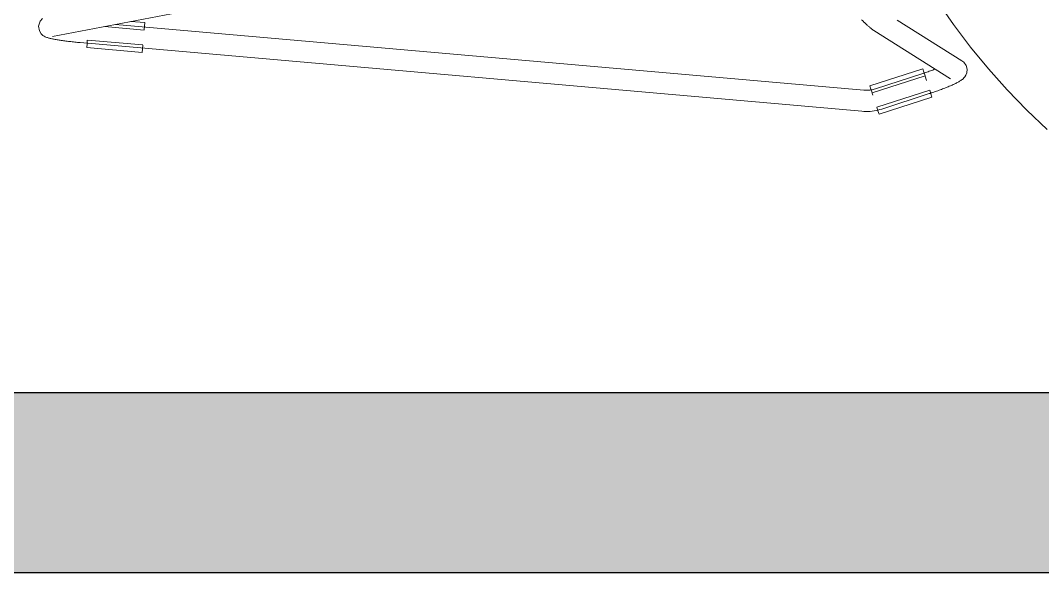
# Model space of a CAD drawing. Header units: millimetres. Extents: x 155927 to 295199, y -4084 to 97293.
# Drawn here: x 226800 to 227380, y 20656 to 20969 of the extents above; entities that cross this region are included whole.
import ezdxf

# ---------------------------------------------------------------- set-up
doc = ezdxf.new("R2010")
doc.units = ezdxf.units.MM
doc.header["$MEASUREMENT"] = 0
for name, color, linetype, lineweight in [('A-WALL-PATT', 7, 'CONTINUOUS', 9), ('I-FURN', 8, 'CONTINUOUS', 9), ('I-WALL', 7, 'CONTINUOUS', 9)]:
    doc.layers.add(name, color=color, linetype=linetype, lineweight=lineweight)

msp = doc.modelspace()

# ---------------------------------------------------------------- hatches: boundary and pattern name
at = {"layer": 'A-WALL-PATT'}
msp.add_hatch(color=256, dxfattribs=at).paths.add_polyline_path([(226452.83, 20655.61), (230379.2, 20655.61), (230378.13, 20757.61), (226452.83, 20757.61)], flags=0)

# ---------------------------------------------------------------- linework, layer by layer
at = {"layer": 'I-FURN'}
for p, q in [((227320.03, 20979.45), (227329.18, 20966.33)), ((226818.12, 20959.61), (226917.41, 20978.42)), ((226811.13, 20968.26), (226810.3, 20965.51)), ((226811.13, 20968.26), (226812.45, 20969.84)), ((226870.48, 20967.47), (226862.58, 20968.16)), ((227277.49, 20968.58), (227277.05, 20968.99)), ((227277.91, 20968.19), (227277.49, 20968.58)), ((227278.32, 20967.81), (227277.91, 20968.19)), ((227278.73, 20967.44), (227278.32, 20967.81)), ((227333.95, 20945.84), (227297.19, 20968.87)), ((226810.3, 20965.51), (226810.78, 20962.75)), ((226810.78, 20962.75), (226811.82, 20961.1)), ((226847.62, 20965.21), (226870.1, 20963.24)), ((227278.34, 20929.14), (226853.99, 20966.42)), ((226870.3, 20965.42), (226870.11, 20963.36)), ((226870.48, 20967.47), (226870.3, 20965.42)), ((227279.12, 20967.09), (227278.73, 20967.44)), ((227279.49, 20966.74), (227279.12, 20967.09)), ((227279.86, 20966.41), (227279.49, 20966.74)), ((227280.21, 20966.1), (227279.86, 20966.41)), ((227280.55, 20965.8), (227280.21, 20966.1)), ((227280.87, 20965.51), (227280.55, 20965.8)), ((227281.18, 20965.24), (227280.87, 20965.51)), ((227281.47, 20964.98), (227281.18, 20965.24)), ((227281.75, 20964.74), (227281.47, 20964.98)), ((227282.02, 20964.51), (227281.75, 20964.74)), ((227282.27, 20964.29), (227282.02, 20964.51)), ((227282.51, 20964.09), (227282.27, 20964.29)), ((227282.74, 20963.9), (227282.51, 20964.09)), ((227282.96, 20963.72), (227282.74, 20963.9)), ((227283.19, 20963.55), (227282.96, 20963.72)), ((227283.42, 20963.37), (227283.19, 20963.55)), ((227283.67, 20963.19), (227283.42, 20963.37)), ((227284, 20962.98), (227283.67, 20963.19)), ((227284, 20962.98), (227327.58, 20935.67)), ((227329.18, 20966.33), (227338.85, 20953.59)), ((226811.82, 20961.1), (226812.73, 20960.24)), ((226812.73, 20960.24), (226813.43, 20959.76)), ((226813.43, 20959.76), (226813.99, 20959.46)), ((226813.99, 20959.46), (226814.47, 20959.24)), ((226814.47, 20959.24), (226814.9, 20959.08)), ((226814.9, 20959.08), (226815.3, 20958.93)), ((226815.3, 20958.93), (226815.7, 20958.81)), ((226815.7, 20958.81), (226816.09, 20958.69)), ((226816.09, 20958.69), (226816.49, 20958.59)), ((226816.49, 20958.59), (226816.91, 20958.48)), ((226816.91, 20958.48), (226817.33, 20958.38)), ((226817.33, 20958.38), (226817.78, 20958.28)), ((226817.78, 20958.28), (226818.24, 20958.19)), ((226818.24, 20958.19), (226818.71, 20958.09)), ((226818.71, 20958.09), (226819.21, 20958)), ((226819.21, 20958), (226819.72, 20957.9)), ((226819.72, 20957.9), (226820.26, 20957.81)), ((226820.26, 20957.81), (226820.81, 20957.72)), ((226820.81, 20957.72), (226821.38, 20957.62)), ((226821.38, 20957.62), (226821.96, 20957.53)), ((226821.96, 20957.53), (226822.57, 20957.44)), ((226822.57, 20957.44), (226823.18, 20957.35)), ((226823.18, 20957.35), (226823.82, 20957.26)), ((226823.82, 20957.26), (226824.47, 20957.17)), ((226824.47, 20957.17), (226825.13, 20957.08)), ((226825.13, 20957.08), (226825.81, 20957)), ((226825.81, 20957), (226826.5, 20956.91)), ((226826.5, 20956.91), (226827.19, 20956.83)), ((226827.19, 20956.83), (226827.9, 20956.74)), ((226827.9, 20956.74), (226828.62, 20956.66)), ((226828.62, 20956.66), (226829.35, 20956.58)), ((226829.35, 20956.58), (226830.08, 20956.5)), ((226830.08, 20956.5), (226830.82, 20956.43)), ((226830.82, 20956.43), (226831.56, 20956.35)), ((226831.56, 20956.35), (226832.31, 20956.28)), ((226832.31, 20956.28), (226833.06, 20956.21)), ((226833.06, 20956.21), (226833.81, 20956.14)), ((226833.81, 20956.14), (226833.97, 20956.13)), ((226833.97, 20956.13), (227277.29, 20917.18)), ((226837.76, 20955.36), (226837.94, 20957.42)), ((226869.36, 20954.79), (226837.95, 20957.55)), ((226837.58, 20953.32), (226837.76, 20955.36)), ((226868.99, 20950.56), (226837.58, 20953.32)), ((226869.17, 20952.6), (226868.99, 20950.56)), ((226869.35, 20954.66), (226869.17, 20952.6)), ((227338.85, 20953.59), (227349.03, 20941.24)), ((227335.07, 20944.95), (227333.95, 20945.84)), ((227335.07, 20944.95), (227336.3, 20943.21)), ((227311.77, 20941.31), (227281.76, 20931.62)), ((227311.72, 20938.59), (227284.9, 20929.88)), ((227312.05, 20938.7), (227311.72, 20938.59)), ((227311.77, 20941.31), (227312.4, 20939.36)), ((227312.74, 20938.93), (227312.05, 20938.7)), ((227312.4, 20939.36), (227313.03, 20937.39)), ((227313.43, 20939.16), (227312.74, 20938.93)), ((227314.11, 20939.39), (227313.43, 20939.16)), ((227314.79, 20939.62), (227314.11, 20939.39)), ((227315.47, 20939.86), (227314.79, 20939.62)), ((227316.13, 20940.09), (227315.47, 20939.86)), ((227316.79, 20940.33), (227316.13, 20940.09)), ((227317.44, 20940.57), (227316.79, 20940.33)), ((227318.07, 20940.8), (227317.44, 20940.57)), ((227318.7, 20941.03), (227318.07, 20940.8)), ((227336.71, 20939.01), (227336.19, 20937.63)), ((227336.3, 20943.21), (227336.89, 20940.99)), ((227336.89, 20940.99), (227336.71, 20939.01)), ((227349.03, 20941.24), (227359.69, 20929.31)), ((227283.07, 20927.58), (227313.07, 20937.27)), ((227313.9, 20934.69), (227313.1, 20937.17)), ((227330.51, 20933.02), (227330.04, 20932.78)), ((227330.97, 20933.24), (227330.51, 20933.02)), ((227331.41, 20933.47), (227330.97, 20933.24)), ((227331.83, 20933.7), (227331.41, 20933.47)), ((227332.24, 20933.93), (227331.83, 20933.7)), ((227332.64, 20934.17), (227332.24, 20933.93)), ((227333.03, 20934.41), (227332.64, 20934.17)), ((227333.42, 20934.67), (227333.03, 20934.41)), ((227333.81, 20934.94), (227333.42, 20934.67)), ((227334.21, 20935.26), (227333.81, 20934.94)), ((227334.64, 20935.63), (227334.21, 20935.26)), ((227335.1, 20936.09), (227334.64, 20935.63)), ((227335.62, 20936.72), (227335.1, 20936.09)), ((227336.19, 20937.63), (227335.62, 20936.72)), ((227278.37, 20929.13), (227278.34, 20929.13)), ((227279.03, 20929.09), (227278.37, 20929.13)), ((227279.69, 20929.07), (227279.03, 20929.09)), ((227280.35, 20929.08), (227279.69, 20929.07)), ((227281.01, 20929.12), (227280.35, 20929.08)), ((227281.67, 20929.18), (227281.01, 20929.12)), ((227282.33, 20929.27), (227281.67, 20929.18)), ((227282.39, 20929.67), (227281.76, 20931.62)), ((227282.98, 20929.38), (227282.33, 20929.27)), ((227283.03, 20927.7), (227282.39, 20929.67)), ((227283.63, 20929.52), (227282.98, 20929.38)), ((227283.47, 20926.32), (227283.1, 20927.48)), ((227284.27, 20929.69), (227283.63, 20929.52)), ((227284.9, 20929.88), (227284.27, 20929.69)), ((227315.68, 20929.2), (227285.67, 20919.51)), ((227288.61, 20918.47), (227315.43, 20927.18)), ((227315.88, 20927.33), (227315.43, 20927.18)), ((227315.72, 20929.08), (227316.35, 20927.11)), ((227316.62, 20927.57), (227315.88, 20927.33)), ((227316.35, 20927.11), (227316.98, 20925.16)), ((227317.36, 20927.82), (227316.62, 20927.57)), ((227318.09, 20928.07), (227317.36, 20927.82)), ((227318.82, 20928.32), (227318.09, 20928.07)), ((227319.54, 20928.57), (227318.82, 20928.32)), ((227320.26, 20928.83), (227319.54, 20928.57)), ((227320.97, 20929.08), (227320.26, 20928.83)), ((227321.66, 20929.33), (227320.97, 20929.08)), ((227322.35, 20929.59), (227321.66, 20929.33)), ((227323.03, 20929.84), (227322.35, 20929.59)), ((227323.7, 20930.1), (227323.03, 20929.84)), ((227324.35, 20930.35), (227323.7, 20930.1)), ((227324.99, 20930.6), (227324.35, 20930.35)), ((227325.62, 20930.85), (227324.99, 20930.6)), ((227326.23, 20931.1), (227325.62, 20930.85)), ((227326.82, 20931.35), (227326.23, 20931.1)), ((227327.4, 20931.6), (227326.82, 20931.35)), ((227327.96, 20931.84), (227327.4, 20931.6)), ((227328.51, 20932.08), (227327.96, 20931.84)), ((227329.03, 20932.32), (227328.51, 20932.08)), ((227329.54, 20932.55), (227329.03, 20932.32)), ((227330.04, 20932.78), (227329.54, 20932.55)), ((227359.69, 20929.31), (227370.82, 20917.82)), ((227316.98, 20925.16), (227286.98, 20915.47)), ((227277.29, 20917.18), (227278.43, 20917.1)), ((227278.43, 20917.1), (227279.57, 20917.07)), ((227279.57, 20917.07), (227280.72, 20917.09)), ((227280.72, 20917.09), (227281.86, 20917.15)), ((227281.86, 20917.15), (227282.99, 20917.25)), ((227282.99, 20917.25), (227284.13, 20917.4)), ((227284.13, 20917.4), (227285.25, 20917.6)), ((227285.25, 20917.6), (227286.37, 20917.84)), ((227286.35, 20917.42), (227285.71, 20919.39)), ((227286.98, 20915.47), (227286.35, 20917.42)), ((227286.37, 20917.84), (227287.47, 20918.12)), ((227287.47, 20918.12), (227288.57, 20918.45)), ((227288.57, 20918.45), (227288.61, 20918.47)), ((227370.82, 20917.82), (227382.39, 20906.77))]:
    msp.add_line(p, q, dxfattribs=at)
at = {"layer": 'I-WALL', "lineweight": 30}
for p, q in [((230379.2, 20757.61), (226452.83, 20757.61)), ((226452.83, 20655.61), (230379.2, 20655.61))]:
    msp.add_line(p, q, dxfattribs=at)

doc.saveas('drawing.dxf')
